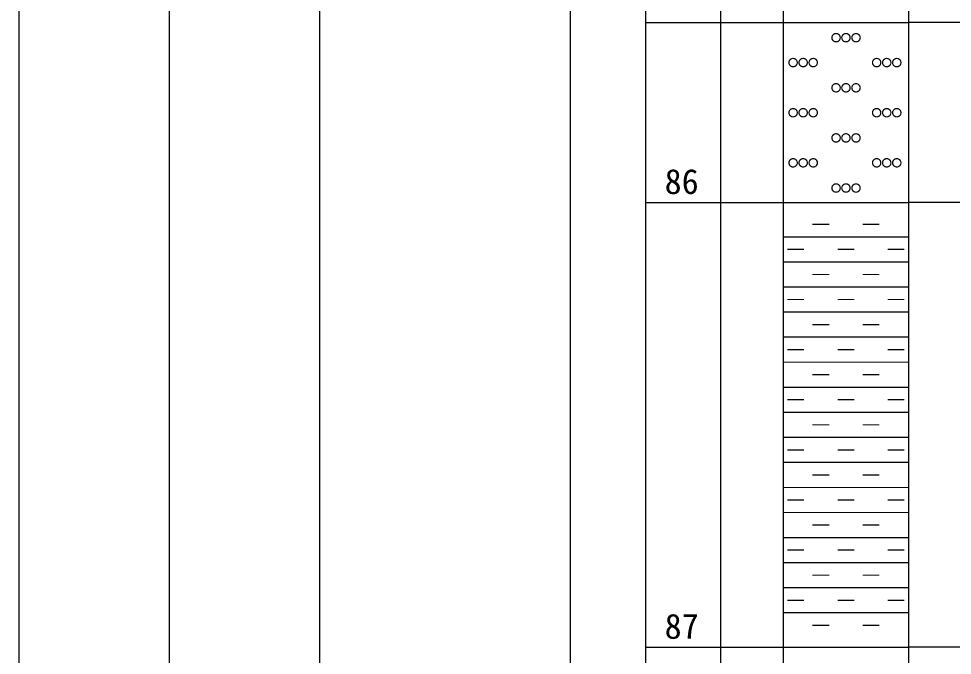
# Model space of a CAD drawing. Header units: inches. Extents: x -27 to 109, y -724 to 26.
# Drawn here: x 5.88 to 20.78, y -533.93 to -523.77 of the extents above; entities that cross this region are included whole.
import ezdxf

# ---------------------------------------------------------------- set-up
doc = ezdxf.new("R2010")
doc.units = ezdxf.units.IN
doc.header["$MEASUREMENT"] = 0
doc.layers.get('0').update_dxf_attribs({"lineweight": 0})
doc.styles.add('宋体', font='')
doc.styles.get('宋体').set_extended_font_data('宋体')

# ---------------------------------------------------------------- blocks, each defined once
blk = doc.blocks.new('lr_block_75')
at = {"color": 7, "const_width": 0.02}
for points in [[(18.992, -524.074), (18.989, -524.057), (18.983, -524.04), (18.972, -524.027), (18.958, -524.016), (18.942, -524.009), (18.925, -524.007), (18.908, -524.009), (18.892, -524.016), (18.878, -524.027), (18.867, -524.04), (18.86, -524.057), (18.858, -524.074), (18.86, -524.091), (18.867, -524.107), (18.878, -524.121), (18.892, -524.132), (18.908, -524.138), (18.925, -524.14), (18.942, -524.138), (18.958, -524.132), (18.972, -524.121), (18.983, -524.107), (18.989, -524.091), (18.992, -524.074)], [(19.149, -524.074), (19.147, -524.057), (19.14, -524.04), (19.13, -524.027), (19.116, -524.016), (19.1, -524.009), (19.082, -524.007), (19.065, -524.009), (19.049, -524.016), (19.035, -524.027), (19.025, -524.04), (19.018, -524.057), (19.016, -524.074), (19.018, -524.091), (19.025, -524.107), (19.035, -524.121), (19.049, -524.132), (19.065, -524.138), (19.082, -524.14), (19.1, -524.138), (19.116, -524.132), (19.13, -524.121), (19.14, -524.107), (19.147, -524.091), (19.149, -524.074)], [(19.31, -524.074), (19.307, -524.057), (19.301, -524.041), (19.29, -524.027), (19.276, -524.016), (19.26, -524.01), (19.243, -524.007), (19.226, -524.01), (19.21, -524.016), (19.196, -524.027), (19.185, -524.041), (19.179, -524.057), (19.176, -524.074), (19.179, -524.091), (19.185, -524.107), (19.196, -524.121), (19.21, -524.132), (19.226, -524.138), (19.243, -524.141), (19.26, -524.138), (19.276, -524.132), (19.29, -524.121), (19.301, -524.107), (19.307, -524.091), (19.31, -524.074)], [(18.306, -524.472), (18.304, -524.454), (18.297, -524.438), (18.286, -524.424), (18.273, -524.414), (18.256, -524.407), (18.239, -524.405), (18.222, -524.407), (18.206, -524.414), (18.192, -524.424), (18.182, -524.438), (18.175, -524.454), (18.173, -524.472), (18.175, -524.489), (18.182, -524.505), (18.192, -524.519), (18.206, -524.529), (18.222, -524.536), (18.239, -524.538), (18.256, -524.536), (18.273, -524.529), (18.286, -524.519), (18.297, -524.505), (18.304, -524.489), (18.306, -524.472)], [(18.466, -524.472), (18.464, -524.454), (18.458, -524.438), (18.447, -524.424), (18.433, -524.414), (18.417, -524.407), (18.4, -524.405), (18.383, -524.407), (18.366, -524.414), (18.353, -524.424), (18.342, -524.438), (18.335, -524.454), (18.333, -524.472), (18.335, -524.489), (18.342, -524.505), (18.353, -524.519), (18.366, -524.529), (18.383, -524.536), (18.4, -524.538), (18.417, -524.536), (18.433, -524.529), (18.447, -524.519), (18.458, -524.505), (18.464, -524.489), (18.466, -524.472)], [(18.627, -524.472), (18.625, -524.454), (18.618, -524.438), (18.608, -524.424), (18.594, -524.414), (18.578, -524.407), (18.56, -524.405), (18.543, -524.407), (18.527, -524.414), (18.513, -524.424), (18.503, -524.438), (18.496, -524.454), (18.494, -524.472), (18.496, -524.489), (18.503, -524.505), (18.513, -524.519), (18.527, -524.529), (18.543, -524.536), (18.56, -524.538), (18.578, -524.536), (18.594, -524.529), (18.608, -524.519), (18.618, -524.505), (18.625, -524.489), (18.627, -524.472)], [(19.639, -524.472), (19.637, -524.454), (19.63, -524.438), (19.62, -524.424), (19.606, -524.414), (19.59, -524.407), (19.573, -524.405), (19.555, -524.407), (19.539, -524.414), (19.525, -524.424), (19.515, -524.438), (19.508, -524.454), (19.506, -524.472), (19.508, -524.489), (19.515, -524.505), (19.525, -524.519), (19.539, -524.529), (19.555, -524.536), (19.573, -524.538), (19.59, -524.536), (19.606, -524.529), (19.62, -524.519), (19.63, -524.505), (19.637, -524.489), (19.639, -524.472)], [(19.8, -524.472), (19.798, -524.454), (19.791, -524.438), (19.78, -524.424), (19.766, -524.414), (19.75, -524.407), (19.733, -524.405), (19.716, -524.407), (19.7, -524.414), (19.686, -524.424), (19.675, -524.438), (19.669, -524.454), (19.666, -524.472), (19.669, -524.489), (19.675, -524.505), (19.686, -524.519), (19.7, -524.529), (19.716, -524.536), (19.733, -524.538), (19.75, -524.536), (19.766, -524.529), (19.78, -524.519), (19.791, -524.505), (19.798, -524.489), (19.8, -524.472)], [(19.96, -524.472), (19.958, -524.454), (19.952, -524.438), (19.941, -524.424), (19.927, -524.414), (19.911, -524.407), (19.894, -524.405), (19.877, -524.407), (19.86, -524.414), (19.847, -524.424), (19.836, -524.438), (19.829, -524.454), (19.827, -524.472), (19.829, -524.489), (19.836, -524.505), (19.847, -524.519), (19.86, -524.529), (19.877, -524.536), (19.894, -524.538), (19.911, -524.536), (19.927, -524.529), (19.941, -524.519), (19.952, -524.505), (19.958, -524.489), (19.96, -524.472)], [(18.992, -524.874), (18.989, -524.857), (18.983, -524.84), (18.972, -524.827), (18.958, -524.816), (18.942, -524.809), (18.925, -524.807), (18.908, -524.809), (18.892, -524.816), (18.878, -524.827), (18.867, -524.84), (18.86, -524.857), (18.858, -524.874), (18.86, -524.891), (18.867, -524.907), (18.878, -524.921), (18.892, -524.932), (18.908, -524.938), (18.925, -524.94), (18.942, -524.938), (18.958, -524.932), (18.972, -524.921), (18.983, -524.907), (18.989, -524.891), (18.992, -524.874)], [(19.149, -524.874), (19.147, -524.857), (19.14, -524.84), (19.13, -524.827), (19.116, -524.816), (19.1, -524.809), (19.082, -524.807), (19.065, -524.809), (19.049, -524.816), (19.035, -524.827), (19.025, -524.84), (19.018, -524.857), (19.016, -524.874), (19.018, -524.891), (19.025, -524.907), (19.035, -524.921), (19.049, -524.932), (19.065, -524.938), (19.082, -524.94), (19.1, -524.938), (19.116, -524.932), (19.13, -524.921), (19.14, -524.907), (19.147, -524.891), (19.149, -524.874)], [(19.31, -524.874), (19.307, -524.857), (19.301, -524.841), (19.29, -524.827), (19.276, -524.816), (19.26, -524.81), (19.243, -524.807), (19.226, -524.81), (19.21, -524.816), (19.196, -524.827), (19.185, -524.841), (19.179, -524.857), (19.176, -524.874), (19.179, -524.891), (19.185, -524.907), (19.196, -524.921), (19.21, -524.932), (19.226, -524.938), (19.243, -524.941), (19.26, -524.938), (19.276, -524.932), (19.29, -524.921), (19.301, -524.907), (19.307, -524.891), (19.31, -524.874)], [(18.306, -525.272), (18.304, -525.254), (18.297, -525.238), (18.286, -525.224), (18.273, -525.214), (18.256, -525.207), (18.239, -525.205), (18.222, -525.207), (18.206, -525.214), (18.192, -525.224), (18.182, -525.238), (18.175, -525.254), (18.173, -525.272), (18.175, -525.289), (18.182, -525.305), (18.192, -525.319), (18.206, -525.329), (18.222, -525.336), (18.239, -525.338), (18.256, -525.336), (18.273, -525.329), (18.286, -525.319), (18.297, -525.305), (18.304, -525.289), (18.306, -525.272)], [(18.466, -525.272), (18.464, -525.254), (18.458, -525.238), (18.447, -525.224), (18.433, -525.214), (18.417, -525.207), (18.4, -525.205), (18.383, -525.207), (18.366, -525.214), (18.353, -525.224), (18.342, -525.238), (18.335, -525.254), (18.333, -525.272), (18.335, -525.289), (18.342, -525.305), (18.353, -525.319), (18.366, -525.329), (18.383, -525.336), (18.4, -525.338), (18.417, -525.336), (18.433, -525.329), (18.447, -525.319), (18.458, -525.305), (18.464, -525.289), (18.466, -525.272)], [(18.627, -525.272), (18.625, -525.254), (18.618, -525.238), (18.608, -525.224), (18.594, -525.214), (18.578, -525.207), (18.56, -525.205), (18.543, -525.207), (18.527, -525.214), (18.513, -525.224), (18.503, -525.238), (18.496, -525.254), (18.494, -525.272), (18.496, -525.289), (18.503, -525.305), (18.513, -525.319), (18.527, -525.329), (18.543, -525.336), (18.56, -525.338), (18.578, -525.336), (18.594, -525.329), (18.608, -525.319), (18.618, -525.305), (18.625, -525.289), (18.627, -525.272)], [(19.639, -525.272), (19.637, -525.254), (19.63, -525.238), (19.62, -525.224), (19.606, -525.214), (19.59, -525.207), (19.573, -525.205), (19.555, -525.207), (19.539, -525.214), (19.525, -525.224), (19.515, -525.238), (19.508, -525.254), (19.506, -525.272), (19.508, -525.289), (19.515, -525.305), (19.525, -525.319), (19.539, -525.329), (19.555, -525.336), (19.573, -525.338), (19.59, -525.336), (19.606, -525.329), (19.62, -525.319), (19.63, -525.305), (19.637, -525.289), (19.639, -525.272)], [(19.8, -525.272), (19.798, -525.254), (19.791, -525.238), (19.78, -525.224), (19.766, -525.214), (19.75, -525.207), (19.733, -525.205), (19.716, -525.207), (19.7, -525.214), (19.686, -525.224), (19.675, -525.238), (19.669, -525.254), (19.666, -525.272), (19.669, -525.289), (19.675, -525.305), (19.686, -525.319), (19.7, -525.329), (19.716, -525.336), (19.733, -525.338), (19.75, -525.336), (19.766, -525.329), (19.78, -525.319), (19.791, -525.305), (19.798, -525.289), (19.8, -525.272)], [(19.96, -525.272), (19.958, -525.254), (19.952, -525.238), (19.941, -525.224), (19.927, -525.214), (19.911, -525.207), (19.894, -525.205), (19.877, -525.207), (19.86, -525.214), (19.847, -525.224), (19.836, -525.238), (19.829, -525.254), (19.827, -525.272), (19.829, -525.289), (19.836, -525.305), (19.847, -525.319), (19.86, -525.329), (19.877, -525.336), (19.894, -525.338), (19.911, -525.336), (19.927, -525.329), (19.941, -525.319), (19.952, -525.305), (19.958, -525.289), (19.96, -525.272)], [(18.992, -525.674), (18.989, -525.657), (18.983, -525.64), (18.972, -525.627), (18.958, -525.616), (18.942, -525.609), (18.925, -525.607), (18.908, -525.609), (18.892, -525.616), (18.878, -525.627), (18.867, -525.64), (18.86, -525.657), (18.858, -525.674), (18.86, -525.691), (18.867, -525.707), (18.878, -525.721), (18.892, -525.732), (18.908, -525.738), (18.925, -525.74), (18.942, -525.738), (18.958, -525.732), (18.972, -525.721), (18.983, -525.707), (18.989, -525.691), (18.992, -525.674)], [(19.149, -525.674), (19.147, -525.657), (19.14, -525.64), (19.13, -525.627), (19.116, -525.616), (19.1, -525.609), (19.082, -525.607), (19.065, -525.609), (19.049, -525.616), (19.035, -525.627), (19.025, -525.64), (19.018, -525.657), (19.016, -525.674), (19.018, -525.691), (19.025, -525.707), (19.035, -525.721), (19.049, -525.732), (19.065, -525.738), (19.082, -525.74), (19.1, -525.738), (19.116, -525.732), (19.13, -525.721), (19.14, -525.707), (19.147, -525.691), (19.149, -525.674)], [(19.31, -525.674), (19.307, -525.657), (19.301, -525.641), (19.29, -525.627), (19.276, -525.616), (19.26, -525.61), (19.243, -525.607), (19.226, -525.61), (19.21, -525.616), (19.196, -525.627), (19.185, -525.641), (19.179, -525.657), (19.176, -525.674), (19.179, -525.691), (19.185, -525.707), (19.196, -525.721), (19.21, -525.732), (19.226, -525.738), (19.243, -525.741), (19.26, -525.738), (19.276, -525.732), (19.29, -525.721), (19.301, -525.707), (19.307, -525.691), (19.31, -525.674)], [(18.306, -526.072), (18.304, -526.054), (18.297, -526.038), (18.286, -526.024), (18.273, -526.014), (18.256, -526.007), (18.239, -526.005), (18.222, -526.007), (18.206, -526.014), (18.192, -526.024), (18.182, -526.038), (18.175, -526.054), (18.173, -526.072), (18.175, -526.089), (18.182, -526.105), (18.192, -526.119), (18.206, -526.129), (18.222, -526.136), (18.239, -526.138), (18.256, -526.136), (18.273, -526.129), (18.286, -526.119), (18.297, -526.105), (18.304, -526.089), (18.306, -526.072)], [(18.466, -526.072), (18.464, -526.054), (18.458, -526.038), (18.447, -526.024), (18.433, -526.014), (18.417, -526.007), (18.4, -526.005), (18.383, -526.007), (18.366, -526.014), (18.353, -526.024), (18.342, -526.038), (18.335, -526.054), (18.333, -526.072), (18.335, -526.089), (18.342, -526.105), (18.353, -526.119), (18.366, -526.129), (18.383, -526.136), (18.4, -526.138), (18.417, -526.136), (18.433, -526.129), (18.447, -526.119), (18.458, -526.105), (18.464, -526.089), (18.466, -526.072)], [(18.627, -526.072), (18.625, -526.054), (18.618, -526.038), (18.608, -526.024), (18.594, -526.014), (18.578, -526.007), (18.56, -526.005), (18.543, -526.007), (18.527, -526.014), (18.513, -526.024), (18.503, -526.038), (18.496, -526.054), (18.494, -526.072), (18.496, -526.089), (18.503, -526.105), (18.513, -526.119), (18.527, -526.129), (18.543, -526.136), (18.56, -526.138), (18.578, -526.136), (18.594, -526.129), (18.608, -526.119), (18.618, -526.105), (18.625, -526.089), (18.627, -526.072)], [(19.639, -526.072), (19.637, -526.054), (19.63, -526.038), (19.62, -526.024), (19.606, -526.014), (19.59, -526.007), (19.573, -526.005), (19.555, -526.007), (19.539, -526.014), (19.525, -526.024), (19.515, -526.038), (19.508, -526.054), (19.506, -526.072), (19.508, -526.089), (19.515, -526.105), (19.525, -526.119), (19.539, -526.129), (19.555, -526.136), (19.573, -526.138), (19.59, -526.136), (19.606, -526.129), (19.62, -526.119), (19.63, -526.105), (19.637, -526.089), (19.639, -526.072)], [(19.8, -526.072), (19.798, -526.054), (19.791, -526.038), (19.78, -526.024), (19.766, -526.014), (19.75, -526.007), (19.733, -526.005), (19.716, -526.007), (19.7, -526.014), (19.686, -526.024), (19.675, -526.038), (19.669, -526.054), (19.666, -526.072), (19.669, -526.089), (19.675, -526.105), (19.686, -526.119), (19.7, -526.129), (19.716, -526.136), (19.733, -526.138), (19.75, -526.136), (19.766, -526.129), (19.78, -526.119), (19.791, -526.105), (19.798, -526.089), (19.8, -526.072)], [(19.96, -526.072), (19.958, -526.054), (19.952, -526.038), (19.941, -526.024), (19.927, -526.014), (19.911, -526.007), (19.894, -526.005), (19.877, -526.007), (19.86, -526.014), (19.847, -526.024), (19.836, -526.038), (19.829, -526.054), (19.827, -526.072), (19.829, -526.089), (19.836, -526.105), (19.847, -526.119), (19.86, -526.129), (19.877, -526.136), (19.894, -526.138), (19.911, -526.136), (19.927, -526.129), (19.941, -526.119), (19.952, -526.105), (19.958, -526.089), (19.96, -526.072)], [(18.992, -526.474), (18.989, -526.457), (18.983, -526.44), (18.972, -526.427), (18.958, -526.416), (18.942, -526.409), (18.925, -526.407), (18.908, -526.409), (18.892, -526.416), (18.878, -526.427), (18.867, -526.44), (18.86, -526.457), (18.858, -526.474), (18.86, -526.491), (18.867, -526.507), (18.878, -526.521), (18.892, -526.532), (18.908, -526.538), (18.925, -526.54), (18.942, -526.538), (18.958, -526.532), (18.972, -526.521), (18.983, -526.507), (18.989, -526.491), (18.992, -526.474)], [(19.149, -526.474), (19.147, -526.457), (19.14, -526.44), (19.13, -526.427), (19.116, -526.416), (19.1, -526.409), (19.082, -526.407), (19.065, -526.409), (19.049, -526.416), (19.035, -526.427), (19.025, -526.44), (19.018, -526.457), (19.016, -526.474), (19.018, -526.491), (19.025, -526.507), (19.035, -526.521), (19.049, -526.532), (19.065, -526.538), (19.082, -526.54), (19.1, -526.538), (19.116, -526.532), (19.13, -526.521), (19.14, -526.507), (19.147, -526.491), (19.149, -526.474)], [(19.31, -526.474), (19.307, -526.457), (19.301, -526.441), (19.29, -526.427), (19.276, -526.416), (19.26, -526.41), (19.243, -526.407), (19.226, -526.41), (19.21, -526.416), (19.196, -526.427), (19.185, -526.441), (19.179, -526.457), (19.176, -526.474), (19.179, -526.491), (19.185, -526.507), (19.196, -526.521), (19.21, -526.532), (19.226, -526.538), (19.243, -526.541), (19.26, -526.538), (19.276, -526.532), (19.29, -526.521), (19.301, -526.507), (19.307, -526.491), (19.31, -526.474)]]:
    blk.add_lwpolyline(points, dxfattribs=at)
blk = doc.blocks.new('lr_block_76')
at = {"color": 7, "const_width": 0.02}
for points in [[(18.548, -527.054), (18.815, -527.054)], [(19.348, -527.054), (19.615, -527.054)], [(18.082, -527.254), (18.882, -527.254)], [(18.882, -527.254), (19.682, -527.254)], [(19.682, -527.254), (20.082, -527.254)], [(18.415, -527.454), (18.148, -527.454)], [(19.215, -527.454), (18.948, -527.454)], [(20.015, -527.454), (19.748, -527.454)], [(18.082, -527.654), (18.882, -527.654)], [(18.882, -527.654), (19.682, -527.654)], [(19.682, -527.654), (20.082, -527.654)], [(18.548, -527.854), (18.815, -527.854)], [(19.348, -527.854), (19.615, -527.854)], [(18.082, -528.054), (18.882, -528.054)], [(18.882, -528.054), (19.682, -528.054)], [(19.682, -528.054), (20.082, -528.054)], [(18.415, -528.254), (18.148, -528.254)], [(19.215, -528.254), (18.948, -528.254)], [(20.015, -528.254), (19.748, -528.254)], [(18.082, -528.454), (18.882, -528.454)], [(18.882, -528.454), (19.682, -528.454)], [(19.682, -528.454), (20.082, -528.454)], [(18.548, -528.654), (18.815, -528.654)], [(19.348, -528.654), (19.615, -528.654)], [(18.082, -528.854), (18.882, -528.854)], [(18.882, -528.854), (19.682, -528.854)], [(19.682, -528.854), (20.082, -528.854)], [(18.415, -529.054), (18.148, -529.054)], [(19.215, -529.054), (18.948, -529.054)], [(20.015, -529.054), (19.748, -529.054)], [(18.082, -529.254), (18.882, -529.254)], [(18.882, -529.254), (19.682, -529.254)], [(19.682, -529.254), (20.082, -529.254)], [(18.548, -529.454), (18.815, -529.454)], [(19.348, -529.454), (19.615, -529.454)], [(18.082, -529.654), (18.882, -529.654)], [(18.882, -529.654), (19.682, -529.654)], [(19.682, -529.654), (20.082, -529.654)], [(18.415, -529.854), (18.148, -529.854)], [(19.215, -529.854), (18.948, -529.854)], [(20.015, -529.854), (19.748, -529.854)], [(18.082, -530.054), (18.882, -530.054)], [(18.882, -530.054), (19.682, -530.054)], [(19.682, -530.054), (20.082, -530.054)], [(18.548, -530.254), (18.815, -530.254)], [(19.348, -530.254), (19.615, -530.254)], [(18.082, -530.454), (18.882, -530.454)], [(18.882, -530.454), (19.682, -530.454)], [(19.682, -530.454), (20.082, -530.454)], [(18.415, -530.654), (18.148, -530.654)], [(19.215, -530.654), (18.948, -530.654)], [(20.015, -530.654), (19.748, -530.654)], [(18.082, -530.854), (18.882, -530.854)], [(18.882, -530.854), (19.682, -530.854)], [(19.682, -530.854), (20.082, -530.854)], [(18.548, -531.054), (18.815, -531.054)], [(19.348, -531.054), (19.615, -531.054)], [(18.082, -531.254), (18.882, -531.254)], [(18.882, -531.254), (19.682, -531.254)], [(19.682, -531.254), (20.082, -531.254)], [(18.415, -531.454), (18.148, -531.454)], [(19.215, -531.454), (18.948, -531.454)], [(20.015, -531.454), (19.748, -531.454)], [(18.082, -531.654), (18.882, -531.654)], [(18.882, -531.654), (19.682, -531.654)], [(19.682, -531.654), (20.082, -531.654)], [(18.548, -531.854), (18.815, -531.854)], [(19.348, -531.854), (19.615, -531.854)], [(18.082, -532.054), (18.882, -532.054)], [(18.882, -532.054), (19.682, -532.054)], [(19.682, -532.054), (20.082, -532.054)], [(18.415, -532.254), (18.148, -532.254)], [(19.215, -532.254), (18.948, -532.254)], [(20.015, -532.254), (19.748, -532.254)], [(18.082, -532.454), (18.882, -532.454)], [(18.882, -532.454), (19.682, -532.454)], [(19.682, -532.454), (20.082, -532.454)], [(18.548, -532.654), (18.815, -532.654)], [(19.348, -532.654), (19.615, -532.654)], [(18.082, -532.854), (18.882, -532.854)], [(18.882, -532.854), (19.682, -532.854)], [(19.682, -532.854), (20.082, -532.854)], [(18.415, -533.054), (18.148, -533.054)], [(19.215, -533.054), (18.948, -533.054)], [(20.015, -533.054), (19.748, -533.054)], [(18.082, -533.254), (18.882, -533.254)], [(18.882, -533.254), (19.682, -533.254)], [(19.682, -533.254), (20.082, -533.254)], [(18.548, -533.454), (18.815, -533.454)], [(19.348, -533.454), (19.615, -533.454)]]:
    blk.add_lwpolyline(points, dxfattribs=at)

msp = doc.modelspace()

# ---------------------------------------------------------------- linework, layer by layer
at = {"linetype": 'Continuous', "lineweight": 15}
for p, q in [((5.882, 0.896), (5.882, -693.554)), ((8.282, 0.896), (8.282, -693.554)), ((10.682, 0.896), (10.682, -693.554)), ((14.682, 0.896), (14.682, -693.554)), ((15.882, 0.896), (15.882, -693.554)), ((17.082, 0.896), (17.082, -693.554)), ((18.082, -510.144), (18.082, -523.834)), ((20.082, -510.144), (20.082, -523.834)), ((15.882, -523.834), (17.082, -523.834)), ((17.082, -523.834), (18.082, -523.834)), ((18.082, -523.834), (20.082, -523.834)), ((18.082, -523.834), (18.082, -526.704)), ((21.082, -523.834), (20.082, -523.834)), ((20.082, -523.834), (20.082, -526.704)), ((15.882, -526.704), (17.082, -526.704)), ((17.082, -526.704), (18.082, -526.704)), ((18.082, -526.704), (20.082, -526.704)), ((18.082, -526.704), (18.082, -533.804)), ((21.082, -526.704), (20.082, -526.704)), ((20.082, -526.704), (20.082, -533.804)), ((15.882, -533.804), (17.082, -533.804)), ((17.082, -533.804), (18.082, -533.804)), ((18.082, -533.804), (20.082, -533.804)), ((18.082, -533.804), (18.082, -538.784)), ((21.082, -533.804), (20.082, -533.804)), ((20.082, -533.804), (20.082, -538.784))]:
    msp.add_line(p, q, dxfattribs=at)

# ---------------------------------------------------------------- block references
at = {"color": 7}
for name in ['lr_block_75', 'lr_block_76']:
    msp.add_blockref(name, (0, 0), dxfattribs=at)

# ---------------------------------------------------------------- texts
at = {"style": '宋体'}
for s, p in [('86', (16.189, -526.57)), ('87', (16.189, -533.67))]:
    msp.add_text(s, height=0.4, dxfattribs=at).set_placement(p)

doc.saveas('drawing.dxf')
